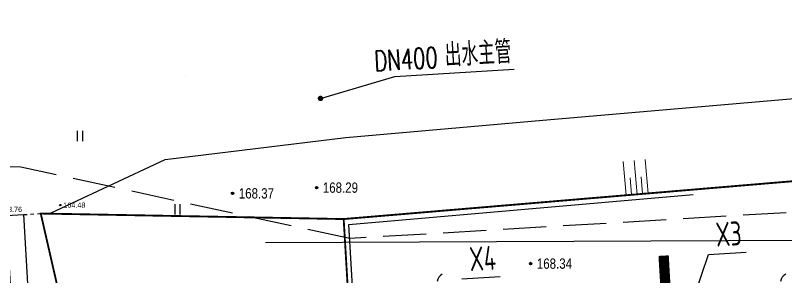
# Model space of a CAD drawing. Header units: inches. Extents: x 574207 to 574416, y 2880304 to 2880589.
# Drawn here: x 574337.05 to 574359.51, y 2880480.57 to 2880488.2 of the extents above; entities that cross this region are included whole.
import ezdxf
from ezdxf.enums import TextEntityAlignment as Align

# ---------------------------------------------------------------- set-up
doc = ezdxf.new("R2010")
doc.units = ezdxf.units.IN
doc.header["$MEASUREMENT"] = 0
for name, pattern in [('DASH', [0.35, 0.25, -0.1]), ('DASHED', [0.75, 0.5, -0.25]), ('X0', [4, 3, -1])]:
    doc.linetypes.add(name, pattern=pattern)
for name, color, linetype in [('DIM_COOR', 3, 'Continuous'), ('DIM_LEAD', 3, 'Continuous'), ('DLSS', 8, 'Continuous'), ('DLSS-斜坡', 8, 'Continuous'), ('DMTZ', 8, 'Continuous'), ('DXPM', 4, 'Continuous'), ('GCD', 8, 'Continuous'), ('SXSS', 5, 'Continuous'), ('YHJ_剖面_梁板', 4, 'Continuous'), ('ZBTZ', 8, 'Continuous'), ('轮廓线', 2, 'Continuous')]:
    doc.layers.add(name, color=color, linetype=linetype)
doc.layers.add('文字', color=4, linetype='Continuous', lineweight=0)
doc.layers.add('管', color=1, linetype='Continuous', lineweight=30)
doc.styles.add('_TCH_DIM', font='SIMPLEX', dxfattribs={"bigfont": 'GBCBIG'})
doc.styles.get("Standard").update_dxf_attribs({"font": 'arial.ttf'})
doc.styles.add('TSSD_Rein', font='tssdeng.shx', dxfattribs={"width": 0.7, "bigfont": 'hztxt.shx'})
doc.linetypes.add('10411', pattern='A,2,[150,AAA.SHX,S=0.5,R=0,X=0,Y=0.5],2,[151,AAA.SHX,S=1,R=0,X=0,Y=3],1e-11', length=4)
doc.linetypes.add('1161', pattern='A,0,[149,AAA.SHX,S=0.15,R=0,X=0,Y=0],-1.6', length=1.6)

# ---------------------------------------------------------------- blocks, each defined once
blk = doc.blocks.new('gc121')
for p, q in [((-0.5, 0), (-0.5, 2)), ((0.5, 0), (0.5, 2))]:
    blk.add_line(p, q)
blk = doc.blocks.new('gc200')
h = blk.add_hatch(color=256)
edge = h.paths.add_edge_path()
edge.add_arc((0, 0), 0.25, 0, 360)
blk.add_circle((0, 0), 0.25)
blk = doc.blocks.new('hwgasgsftagsf')
at = {"layer": 'DXPM', "color": 4, "linetype": 'DASHED', "ltscale": 0.03, "flags": 128}
blk.add_lwpolyline([(1936131, 2785785), (1936131, 2786285), (1940831, 2787076)], dxfattribs=at)
at = {"layer": '轮廓线'}
blk.add_lwpolyline([(1940831, 2785285), (1936131, 2785285), (1936131, 2785785), (1940831, 2785785)], dxfattribs=at)
blk = doc.blocks.new('GFSDAFSAFSDAGDS')
at = {"layer": '文字'}
for p, q in [((2454556, 2893653), (2455545, 2893653)), ((2455050, 2893493), (2455545, 2893493)), ((2454556, 2893332), (2455545, 2893332)), ((2455050, 2893172), (2455545, 2893172)), ((2454556, 2893012), (2455545, 2893012))]:
    blk.add_line(p, q, dxfattribs=at)

msp = doc.modelspace()

# ---------------------------------------------------------------- linework, layer by layer
at = {"color": 8, "lineweight": -3}
for centre in [(574349.608, 2880480.419, 162.355), (574359.608, 2880480.419, 162.444)]:
    msp.add_ellipse(centre, major_axis=(-0.196, 0.196), ratio=1, start_param=-0.315687, end_param=0.675521, dxfattribs=at)
at = {"layer": 'DIM_COOR', "color": 3}
for p, q in [((574348.102, 2880486.422), (574351.577, 2880486.629)), ((574345.936, 2880485.782), (574348.102, 2880486.422))]:
    msp.add_line(p, q, dxfattribs=at)
at = {"layer": 'DIM_COOR', "color": 3, "lineweight": -2, "const_width": 0.08}
msp.add_lwpolyline([(574345.898, 2880485.769, 1), (574345.973, 2880485.796, 1)], format="xyb", close=True, dxfattribs=at)
at = {"layer": 'DIM_LEAD'}
for p, q in [((574357.23, 2880481.243), (574358.327, 2880481.308)), ((574356.771, 2880479.869), (574357.23, 2880481.243)), ((574350.046, 2880480.528), (574351.171, 2880480.595))]:
    msp.add_line(p, q, dxfattribs=at)
at = {"layer": 'DLSS', "color": 4, "linetype": 'Continuous', "flags": 128}
msp.add_lwpolyline([(574365.556, 2880459.47, 0.054, 0.054, 0), (574348.025, 2880458.422, 0.054, 0.054, 0), (574346.61, 2880482.27, 0.054, 0.054, 0), (574366.886, 2880483.978, 0.054, 0.054, 0), (574367.097, 2880480.66, 0.054, 0.054, 0), (574367.623, 2880474.69, 0.054, 0.054, 0), (574368.267, 2880467.279, 0.054, 0.054, 0), (574368.938, 2880460.874, 0, 0, 0)], format="xyseb", dxfattribs=at)
at = {"layer": 'DLSS-斜坡', "color": 4, "linetype": 'Continuous', "const_width": 0.054, "flags": 128}
msp.add_lwpolyline([(574348.025, 2880458.422), (574340.606, 2880458.412), (574338.826, 2880464.46), (574339.346, 2880469.198), (574340.353, 2880469.256), (574339.858, 2880477.842), (574338.852, 2880477.784), (574337.789, 2880482.431), (574346.61, 2880482.27), (574348.025, 2880458.422)], dxfattribs=at)
at = {"layer": 'DMTZ', "linetype": '10411', "elevation": 162.876, "flags": 128}
msp.add_lwpolyline([(574347.755, 2880400.224, 0.00000216, 0.00000216, 0), (574346.157, 2880406.535, 0.00000216, 0.00000216, 0), (574345.335, 2880414.016, 0.00000216, 0.00000216, 0), (574345.239, 2880419.707, 0.00000216, 0.00000216, 0), (574346.834, 2880425.112, 0.00000216, 0.00000216, 0), (574345.615, 2880433.187, 0.00000216, 0.00000216, 0), (574345.806, 2880442.237, 0.00000216, 0.00000216, 0), (574345.13, 2880452.059, 0.00000216, 0.00000216, 0), (574345.874, 2880468.791, 0.00000216, 0.00000216, 0), (574344.151, 2880475.253, 0.00000216, 0.00000216, 0), (574343.795, 2880481.962, 0.00000216, 0.00000216, 0), (574340.127, 2880491.202, 0.00000216, 0.00000216, 0), (574336.08, 2880503.767, 0.00000216, 0.00000216, 0)], format="xyseb", dxfattribs=at)
at = {"layer": 'SXSS', "color": 5, "linetype": 'X0', "ltscale": 2, "elevation": 157.634, "flags": 128}
msp.add_lwpolyline([(574226.869, 2880304.053, 0.00000216, 0.00000216, 0), (574241.615, 2880313.216, 0.00000216, 0.00000216, 0), (574252.011, 2880318.032, 0.00000216, 0.00000216, 0), (574287.522, 2880346.779, 0.00000216, 0.00000216, 0), (574289.555, 2880349.909, 0.00000216, 0.00000216, 0), (574292.25, 2880351.254, 0.00000216, 0.00000216, 0), (574294.054, 2880354.102, 0.00000216, 0.00000216, 0), (574297.111, 2880356.043, 0.00000216, 0.00000216, 0), (574303.492, 2880356.731, 0.00000216, 0.00000216, 0), (574305.693, 2880358.751, 0.00000216, 0.00000216, 0), (574310.793, 2880364.367, 0.00000216, 0.00000216, 0), (574316.504, 2880371.691, 0.00000216, 0.00000216, 0), (574321.453, 2880375.645, 0.00000216, 0.00000216, 0), (574325.747, 2880381.728, 0.00000216, 0.00000216, 0), (574334.122, 2880399.865, 0.00000216, 0.00000216, 0), (574338.853, 2880413.95, 0.00000216, 0.00000216, 0), (574341.19, 2880420.009, 0.00000216, 0.00000216, 0), (574341.586, 2880428.725, 0.00000216, 0.00000216, 0), (574341.269, 2880440.778, 0.00000216, 0.00000216, 0), (574341.069, 2880462.461, 0.00000216, 0.00000216, 0), (574339.808, 2880474.625, 0.00000216, 0.00000216, 0), (574338.48, 2880482.055, 0.00000216, 0.00000216, 0), (574336.437, 2880488.663, 0.00000216, 0.00000216, 0), (574333.492, 2880496.445, 0.00000216, 0.00000216, 0)], format="xyseb", dxfattribs=at)
at = {"layer": 'YHJ_剖面_梁板', "color": 42}
msp.add_lwpolyline([(574338.09, 2880482.448), (574341.408, 2880483.999), (574346.675, 2880484.64), (574352.406, 2880485.153), (574362.887, 2880486.049), (574367.555, 2880486.247), (574368.585, 2880485.867), (574369.408, 2880484.154)], dxfattribs=at)
at = {"layer": 'YHJ_剖面_梁板', "color": 8, "linetype": 'DASH', "ltscale": 5}
msp.add_lwpolyline([(574362.497, 2880461.374), (574361.238, 2880482.559), (574346.791, 2880481.701), (574337.206, 2880483.779), (574329.896, 2880483.927), (574325.841, 2880483.686), (574327.126, 2880462.062), (574341.64, 2880462.924), (574346.979, 2880460.25), (574362.509, 2880461.173)], dxfattribs=at)
at = {"layer": 'YHJ_剖面_梁板', "color": 6}
for points in [[(574346.762, 2880482.114), (574356.791, 2880482.987)], [(574347.21, 2880474.588), (574346.762, 2880482.114)]]:
    msp.add_lwpolyline(points, dxfattribs=at)
at = {"layer": 'ZBTZ', "linetype": '1161'}
msp.add_line((574344.332, 2880481.589, 162.334), (574366.568, 2880481.679, 162.334), dxfattribs=at)
at = {"layer": '管', "color": 8, "linetype": 'Continuous', "lineweight": -2, "const_width": 0.3}
msp.add_lwpolyline([(574355.927, 2880481.206), (574356.007, 2880479.825)], dxfattribs=at)

# ---------------------------------------------------------------- block references
at = {"layer": 'GCD', "linetype": 'Continuous'}
ref = msp.add_blockref('gc200', (574345.823, 2880483.185, 168.29), dxfattribs=dict(at, xscale=0.15, yscale=0.15, zscale=0.15))
ref.add_attrib('height', '168.29', dxfattribs={"linetype": 'Continuous', "height": 0.3, "width": 0.8}).set_placement((574346.003, 2880483.185, 168.312), align=Align.MIDDLE_LEFT)
ref = msp.add_blockref('gc200', (574343.376, 2880483.018, 168.365), dxfattribs=dict(at, xscale=0.15, yscale=0.15, zscale=0.15))
ref.add_attrib('height', '168.37', dxfattribs={"linetype": 'Continuous', "height": 0.3, "width": 0.8}).set_placement((574343.556, 2880483.018, 168.365), align=Align.MIDDLE_LEFT)
ref = msp.add_blockref('gc200', (574338.358, 2880482.676, 164.476), dxfattribs=dict(at, xscale=0.075, yscale=0.075, zscale=0.075))
ref.add_attrib('height', '164.48', dxfattribs={"linetype": 'Continuous', "height": 0.15, "width": 0.8}).set_placement((574338.448, 2880482.676, 164.476), align=Align.MIDDLE_LEFT)
ref = msp.add_blockref('gc200', (574336.538, 2880482.552, 163.76), dxfattribs=dict(at, xscale=0.075, yscale=0.075, zscale=0.075))
ref.add_attrib('height', '163.76', dxfattribs={"linetype": 'Continuous', "height": 0.15, "width": 0.8}).set_placement((574336.605, 2880482.552, 163.76), align=Align.MIDDLE_LEFT)
ref = msp.add_blockref('gc200', (574352.055, 2880480.973, 168.341), dxfattribs=dict(at, xscale=0.15, yscale=0.15, zscale=0.15))
ref.add_attrib('height', '168.34', dxfattribs={"linetype": 'Continuous', "height": 0.3, "width": 0.8}).set_placement((574352.235, 2880480.973, 168.341), align=Align.MIDDLE_LEFT)
at = {"layer": 'YHJ_剖面_梁板', "xscale": 0.001, "yscale": 0.001, "zscale": 0.001}
for name, p, rotation in [('hwgasgsftagsf', (571444.69, 2882254.987), 273.2994856816956), ('GFSDAFSAFSDAGDS', (571265.897, 2882686.978), 274.815513301836)]:
    msp.add_blockref(name, p, dxfattribs=dict(at, rotation=rotation))
at = {"layer": 'ZBTZ', "linetype": 'Continuous', "xscale": 0.15, "yscale": 0.15, "zscale": 0.3}
for p in [(574338.935, 2880484.539, 318.514), (574341.777, 2880482.406, 321.987)]:
    msp.add_blockref('gc121', p, dxfattribs=at)

# ---------------------------------------------------------------- texts
at = {"layer": 'DIM_COOR', "color": 7, "style": '_TCH_DIM'}
msp.add_text('出水主管', height=0.6752, rotation=3.4, dxfattribs=at).set_placement((574349.572, 2880486.695))
at = {"layer": 'DIM_COOR', "color": 7, "style": '_TCH_DIM', "width": 0.705882}
msp.add_text('DN400', height=0.595, rotation=3.4, dxfattribs=at).set_placement((574347.516, 2880486.572))
at = {"layer": 'DIM_LEAD', "color": 7, "style": 'TSSD_Rein', "width": 0.7}
for s, p in [('X3', (574357.465, 2880481.467)), ('X4', (574350.29, 2880480.753))]:
    msp.add_text(s, height=0.7, rotation=3.4, dxfattribs=at).set_placement(p)

doc.saveas('drawing.dxf')
